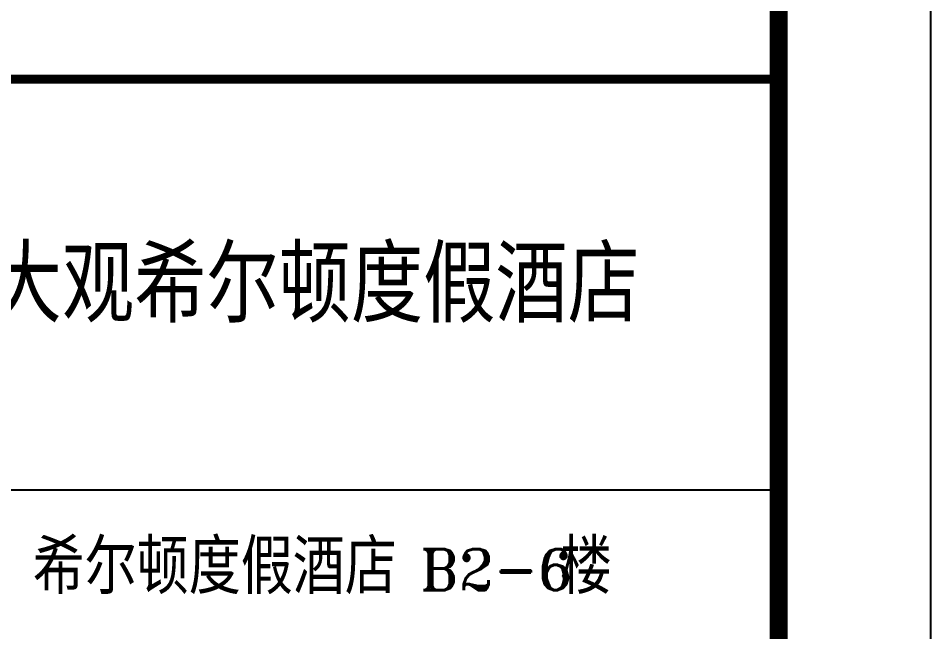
# Model space of a CAD drawing. Extents: x -395226 to -176901, y -140672 to 68263.
# Drawn here: x -218294 to -215295, y -60745 to -58729 of the extents above; entities that cross this region are included whole.
import ezdxf
from ezdxf.enums import TextEntityAlignment as Align

# ---------------------------------------------------------------- set-up
doc = ezdxf.new("R2010")
doc.units = 0
doc.header["$LTSCALE"] = 1000
doc.header["$MEASUREMENT"] = 0
doc.layers.add('图框', color=7, linetype='CONTINUOUS')
doc.styles.add('TKZ1_tjhts.shx', font='tjromant.shx', dxfattribs={"bigfont": 'tjhts.shx'})

# ---------------------------------------------------------------- blocks, each defined once
blk = doc.blocks.new('TJAD_TK_A0')
at = {"layer": '图框'}
for p, q in [((2162, -441.703), (2162, 399.297)), ((2072, -154.703), (2152, -154.703))]:
    blk.add_line(p, q, dxfattribs=at)
at = {"layer": '图框', "const_width": 1.2}
blk.add_lwpolyline([(2152, -431.703), (2152, 389.297), (998, 389.297), (998, -431.703)], close=True, dxfattribs=at)
at = {"layer": '图框', "const_width": 0.6}
blk.add_lwpolyline([(2072, -127.703), (2152, -127.703)], dxfattribs=at)
at = {"layer": '图框', "style": 'TKZ1_tjhts.shx'}
blk.add_text('黄山元一大观希尔顿度假酒店', height=5, dxfattribs=at).set_placement((2112, -141.203), align=Align.MIDDLE_CENTER)

msp = doc.modelspace()

# ---------------------------------------------------------------- block references
at = {"layer": '图框', "xscale": 50, "yscale": 50, "zscale": 50}
msp.add_blockref('TJAD_TK_A0', (-323394.7, -52544), dxfattribs=at)

# ---------------------------------------------------------------- texts
at = {"layer": '图框', "style": 'TKZ1_tjhts.shx'}
for s, height, p in [('希尔顿度假酒店    楼', 180, (-217294.7, -60531.7)), ('B2-6', 135, (-216722.2, -60541))]:
    msp.add_text(s, height=height, dxfattribs=at).set_placement(p, align=Align.MIDDLE_CENTER)

doc.saveas('drawing.dxf')
